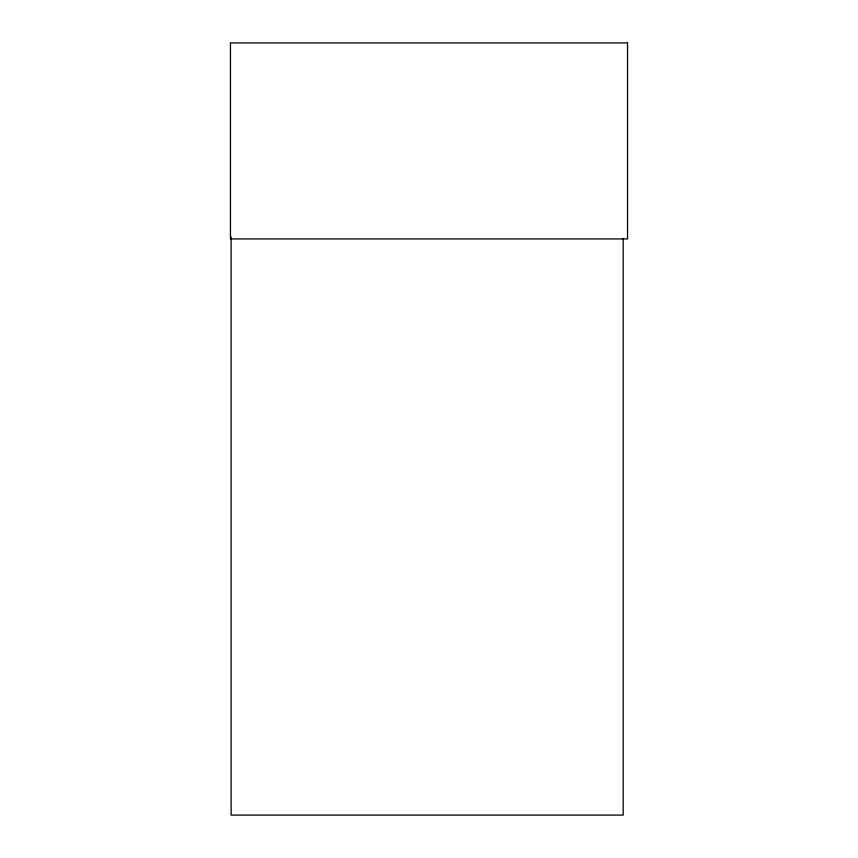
<?xml version="1.0" encoding="UTF-8"?>
<svg xmlns="http://www.w3.org/2000/svg" width="858" height="858" viewBox="0 0 858 858"><rect width="100%" height="100%" fill="white"/><g stroke="black" fill="none" stroke-linecap="round" stroke-linejoin="round"><path stroke-width="1.29" d="M623.187 238.406L623.187 815.1L231.124 815.1L231.124 237.065M627.541 42.9L230.459 42.9L230.459 238.932L627.541 238.932L627.541 42.9"/></g></svg>
